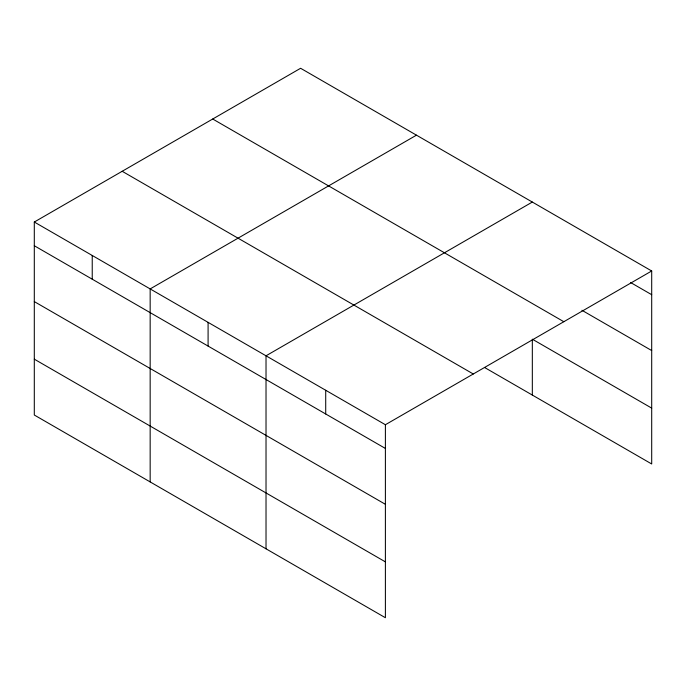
<?xml version="1.0" encoding="UTF-8"?>
<svg xmlns="http://www.w3.org/2000/svg" width="686" height="686" viewBox="0 0 686 686"><rect width="100%" height="100%" fill="white"/><g stroke="black" fill="none" stroke-linecap="round" stroke-linejoin="round"><path stroke-width="1.03" d="M34.3 222.024L385.395 424.728L385.395 617.726L34.3 415.021L34.3 222.024L300.605 68.274L651.7 270.979L651.7 463.976L484.513 367.456M416.462 135.168L150.165 288.909L150.165 481.915M532.327 202.053L266.022 355.802L266.022 548.809M385.395 424.728L651.7 270.979M630.58 282.503L651.7 294.697M581.917 310.269L651.7 350.555M212.72 119.012L563.823 321.708M651.7 408.119L532.327 339.193L532.327 395.059M122.177 171.286L473.28 373.99M34.3 245.742L385.395 448.447M34.3 301.6L385.395 504.304M34.3 359.164L385.395 561.868M325.713 390.265L325.713 413.984M208.09 322.36L208.09 346.078M92.233 255.466L92.233 279.185"/></g></svg>
